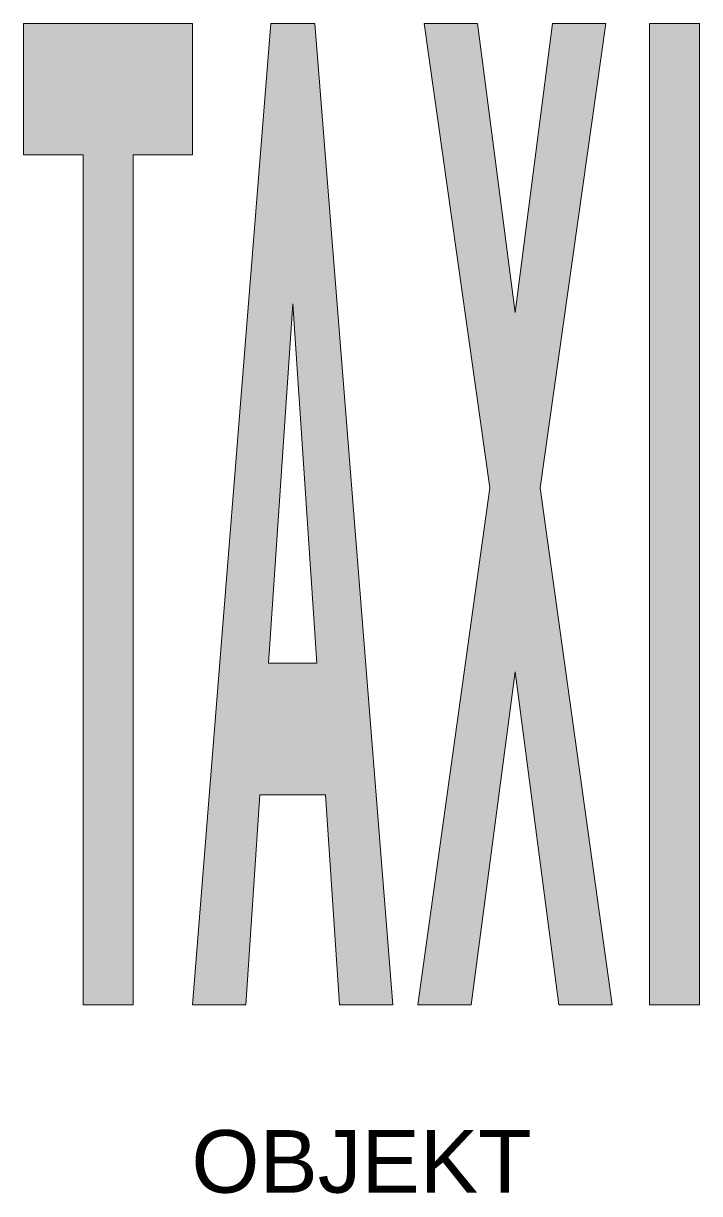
# Model space of a CAD drawing. Header units: metres. Extents: x -1.35 to 1.35, y -0.75 to 3.92.
import ezdxf
from ezdxf.enums import TextEntityAlignment as Align

# ---------------------------------------------------------------- set-up
doc = ezdxf.new("R2010")
doc.units = ezdxf.units.M
doc.layers.get('Defpoints').update_dxf_attribs({"color": 140, "lineweight": 5})
doc.styles.get("Standard").update_dxf_attribs({"font": 'arial.ttf'})

msp = doc.modelspace()

# ---------------------------------------------------------------- hatches: boundary and pattern name
at = {"lineweight": 0}
h = msp.add_hatch(color=0, dxfattribs=at)
h.dxf.hatch_style = 1
h.paths.add_polyline_path([(-0.9118, 3.3943), (-0.6747, 3.3943), (-0.6747, 3.9193), (-1.35, 3.9193), (-1.35, 3.3943), (-1.1119, 3.3943), (-1.1119, 0), (-0.9118, 0)])
h = msp.add_hatch(color=0, dxfattribs=at)
h.dxf.hatch_style = 1
h.paths.add_polyline_path([(-0.1434, 0.8393), (-0.0873, 0), (0.1254, 0), (-0.1868, 3.9193), (-0.3625, 3.9193), (-0.6747, 0), (-0.462, 0), (-0.4059, 0.8393)])
h.paths.add_polyline_path([(-0.371, 1.3643), (-0.2747, 2.7995), (-0.1783, 1.3643)], flags=16)
h = msp.add_hatch(color=0, dxfattribs=at)
h.dxf.hatch_style = 1
h.paths.add_polyline_path([(0.5128, 2.065), (0.2249, 0), (0.4377, 0), (0.6133, 1.3294), (0.788, 0), (1.0007, 0), (0.7128, 2.065), (0.9753, 3.9193), (0.7626, 3.9193), (0.6133, 2.7646), (0.4631, 3.9193), (0.2503, 3.9193)])
h = msp.add_hatch(color=0, dxfattribs=at)
h.dxf.hatch_style = 1
h.paths.add_polyline_path([(1.15, 3.9193), (1.15, 0), (1.35, 0), (1.35, 3.9193)])

# ---------------------------------------------------------------- linework, layer by layer
at = {"color": 0, "lineweight": 0}
for points in [[(-1.1119, 0), (-1.1119, 3.3943), (-1.35, 3.3943), (-1.35, 3.9193), (-0.6747, 3.9193), (-0.6747, 3.3943), (-0.9118, 3.3943), (-0.9118, 0), (-1.1119, 0)], [(-0.6747, 0), (-0.3625, 3.9193), (-0.1868, 3.9193), (0.1254, 0), (-0.0873, 0), (-0.1434, 0.8393), (-0.4059, 0.8393), (-0.462, 0), (-0.6747, 0)], [(0.2249, 0), (0.5128, 2.065), (0.2503, 3.9193), (0.4631, 3.9193), (0.6133, 2.7646), (0.7626, 3.9193), (0.9753, 3.9193), (0.7128, 2.065), (1.0007, 0), (0.788, 0), (0.6133, 1.3294), (0.4377, 0), (0.2249, 0)], [(1.15, 3.9193), (1.35, 3.9193), (1.35, 0), (1.15, 0)], [(-0.371, 1.3643), (-0.2747, 2.7995), (-0.1783, 1.3643), (-0.371, 1.3643)]]:
    msp.add_lwpolyline(points, close=True, dxfattribs=at)

# ---------------------------------------------------------------- texts
at = {"layer": 'Defpoints'}
msp.add_attdef('OBJEKT', text='650-52', height=0.25, dxfattribs=at).set_placement((0, -0.5), align=Align.TOP_CENTER)

doc.saveas('drawing.dxf')
